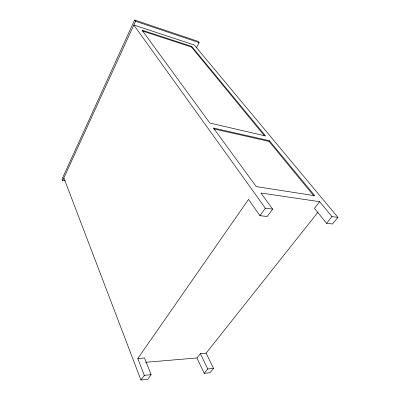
<?xml version="1.0" encoding="UTF-8"?>
<svg xmlns="http://www.w3.org/2000/svg" width="400" height="400" viewBox="0 0 400 400"><rect width="100%" height="100%" fill="white"/><g stroke="black" fill="none" stroke-linecap="round" stroke-linejoin="round"><path stroke-width="0.6" d="M196.525 47.59L199.17 42.625L198.125 41.4L134.63 20L62.075 179.045L62.64 180.55L65.1 180.87M62.64 180.55L135.55 21.26L134.63 20M264.3 135.635L191.465 47.025L191.765 46.45L142.055 30.165L209.84 123.04L265.515 135.96L191.765 46.45M213.685 128.89L269.005 141.355L269.435 140.72L314.745 195.71L256.215 186.58L213.495 128.055L269.435 140.72M63.865 177.88L140.915 380L144.295 375.335L137.775 358.54L248.545 199.365L259.945 215.67L267.24 216.505L272.66 209.12L260.915 193.02L319.68 201.7L331.97 216.62L337.925 217.37L332.48 223.985L326.525 223.3L314.47 208.33L319.68 201.7M259.945 215.67L265.36 208.195L272.66 209.12M137.775 358.54L144.5 358.01L151.125 374.655L147.725 379.28L140.915 380M145.56 362.29L196.965 357.97L200.38 353.62L206.115 353.17L318.065 212.065M196.965 357.97L204.205 373.33L207.745 368.99L213.545 368.405L206.115 353.17M326.525 223.3L331.97 216.62M213.545 368.405L209.99 372.72L204.205 373.33M144.295 375.335L151.125 374.655M142.355 30.98L191.465 47.025M135.55 21.26L199.17 42.625M337.925 217.37L194.315 45.015L133.825 25.02L265.36 208.195M269.005 141.355L313.835 195.895M200.38 353.62L207.745 368.99"/></g></svg>
